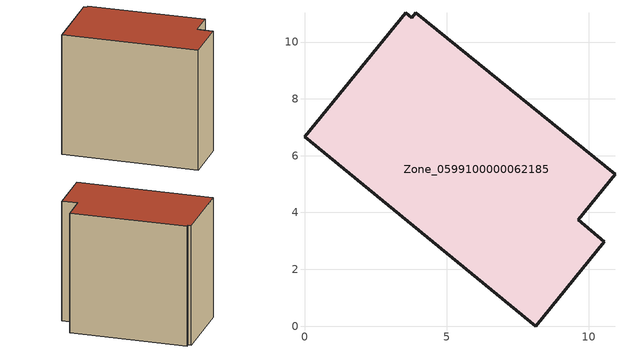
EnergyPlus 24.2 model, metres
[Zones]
Zone_0599100000062185
 floor ground (C_G): 3.91,11.03 10.93,5.34 9.63,3.74 10.56,2.96 8.14,0 0,6.66 3.56,11.03 3.77,10.86 z0
 wall outside (C_F): 8.14,0 10.56,2.96 9.63,3.74 10.93,5.34 3.91,11.03 3.77,10.86 3.56,11.03 0,6.66 8.14,0 z0:9.58
 roof outside (C_R): 10.93,5.34 3.91,11.03 3.77,10.86 3.56,11.03 0,6.66 8.14,0 10.56,2.96 9.63,3.74 z9.58
[BUILDING]
Pand.0599100000062185: North Axis=0; Terrain=City; Loads Convergence Tolerance Value=0.04; Temperature Convergence Tolerance Value=0.4; Solar Distribution=FullExterior; Maximum Number of Warmup Days=25; Minimum Number of Warmup Days=1
[Site:Location]
Rotterdam.The.Hague.AP_ZH_NLD Design_Conditions: Latitude=51.96; Longitude=4.45; Time Zone=1; Elevation=-4.5
[SITE:GROUNDTEMPERATURE:BUILDINGSURFACE]
18, 18, 18, 18, 18, 18, 18, 18, 18, 18, 18, 18
[MATERIAL] Thermal Absorptance=0.9; Solar Absorptance=0.7; Visible Absorptance=0.7
Name | Roughness | Thickness | Conductivity | Density | Specific Heat
G.TC.1946 | MediumSmooth | 0.15 | 1 | 540 | 1210
F.TC.1946 | Rough | 0.3 | 0.857143 | 1920 | 840
R.TC.1946 | MediumRough | 0.2 | 0.909091 | 1500 | 1000
[CONSTRUCTION]
C_G: G.TC.1946
C_F: F.TC.1946
C_R: R.TC.1946
[ZONE]
Zone_0599100000062185: Type=1; Multiplier=1; Ceiling Height=Autocalculate; Volume=Autocalculate; Floor Area=autocalculate; Part of Total Floor Area=Yes
[ZONEINFILTRATION:DESIGNFLOWRATE]
Infil_Zone_0599100000062185: Zone or ZoneList or Space or SpaceList=Zone_0599100000062185; Schedule=AlwaysOn; Design Flow Rate Calculation Method=Flow/Area; Flow Rate per Floor Area=0.003; Constant Term Coefficient=1; Temperature Term Coefficient=0; Velocity Term Coefficient=0; Velocity Squared Term Coefficient=0
[HVACTEMPLATE:ZONE:IDEALLOADSAIRSYSTEM]
Zone_0599100000062185: Maximum Heating Supply Air Temperature=50; Minimum Cooling Supply Air Temperature=13; Maximum Heating Supply Air Humidity Ratio=0.0156; Minimum Cooling Supply Air Humidity Ratio=0.0077; Heating Limit=NoLimit; Cooling Limit=NoLimit; Dehumidification Control Type=ConstantSensibleHeatRatio; Cooling Sensible Heat Ratio=0.7; Dehumidification Setpoint=60; Humidification Control Type=None; Humidification Setpoint=30; Outdoor Air Method=None; Outdoor Air Flow Rate per Person=0.00944; Outdoor Air Flow Rate per Zone Floor Area=0; Outdoor Air Flow Rate per Zone=0; Demand Controlled Ventilation Type=None; Outdoor Air Economizer Type=NoEconomizer; Heat Recovery Type=None; Sensible Heat Recovery Effectiveness=0.7; Latent Heat Recovery Effectiveness=0.65
[ZONECONTROL:THERMOSTAT]
ThermostatControl_Zone_0599100000062185: Zone or ZoneList=Zone_0599100000062185; Control Type Schedule=DualSetpointControlType; Control 1=Thermostat_Zone_0599100000062185; Temperature Difference Between Cutout And Setpoint=0
[THERMOSTATSETPOINT:DUALSETPOINT]
Thermostat_Zone_0599100000062185: Heating Setpoint Temperature Schedule=HeatingSetpoint_Zone_0599100000062185; Cooling Setpoint Temperature Schedule=CoolingSetpoint_Zone_0599100000062185
[SCHEDULE:COMPACT]
HeatingSetpoint_Zone_0599100000062185: Through: 12/31, For: AllDays, Until: 24:00, 21
CoolingSetpoint_Zone_0599100000062185: Through: 12/31, For: AllDays, Until: 24:00, 24
DualSetpointControlType: Through: 12/31, For: AllDays, Until: 24:00, 4
AlwaysOn: Through: 12/31, For: AllDays, Until: 24:00, 1
